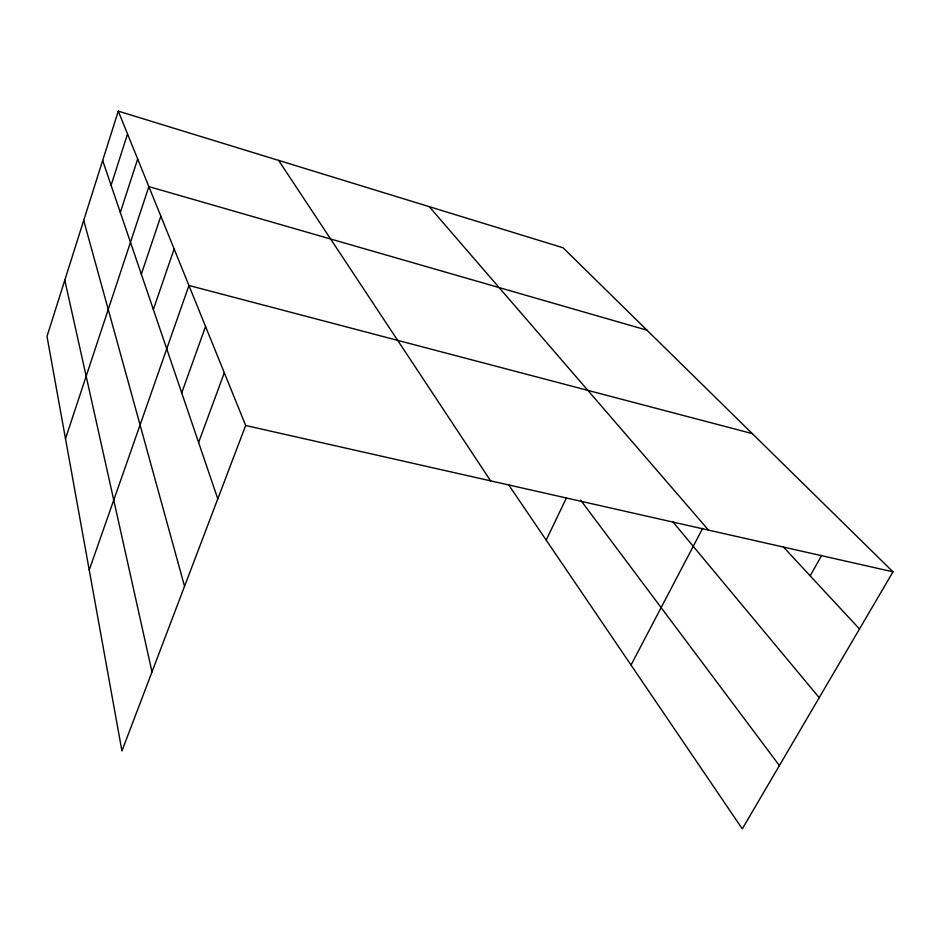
<?xml version="1.0" encoding="UTF-8"?>
<svg xmlns="http://www.w3.org/2000/svg" width="940" height="940" viewBox="0 0 940 940"><rect width="100%" height="100%" fill="white"/><g stroke="black" fill="none" stroke-linecap="round" stroke-linejoin="round"><path stroke-width="1.41" d="M118.275 111.143L47 336.403L121.942 750.966L245.681 425.491L118.275 111.143L563.048 247.761L893 571.826L742.295 828.857L508.47 484.582M111.085 185.297L127.535 133.997M120.32 212.428L137.687 159.036M65.495 438.698L148.873 186.613L646.979 330.198M141.329 274.175L160.846 216.177M153.361 309.519L174.135 248.959M89.23 570.016L188.94 285.49L752.27 433.599M181.726 392.873L205.555 326.474M198.61 442.493L224.319 372.769M546.187 540.112L566.327 498.165M631.034 665.038L702.662 528.315M810.174 575.832L821.678 555.376M245.681 425.491L893 571.826M783.514 547.115L859.489 628.977M429.239 206.659L708.525 530.125M672.699 521.63L819.21 697.68M580.779 500.28L779.389 765.583M278.616 160.388L490.61 480.857M102.648 160.517L217.786 498.858M83.707 220.407L184.546 586.29M64.79 280.179L151.998 671.912"/></g></svg>
